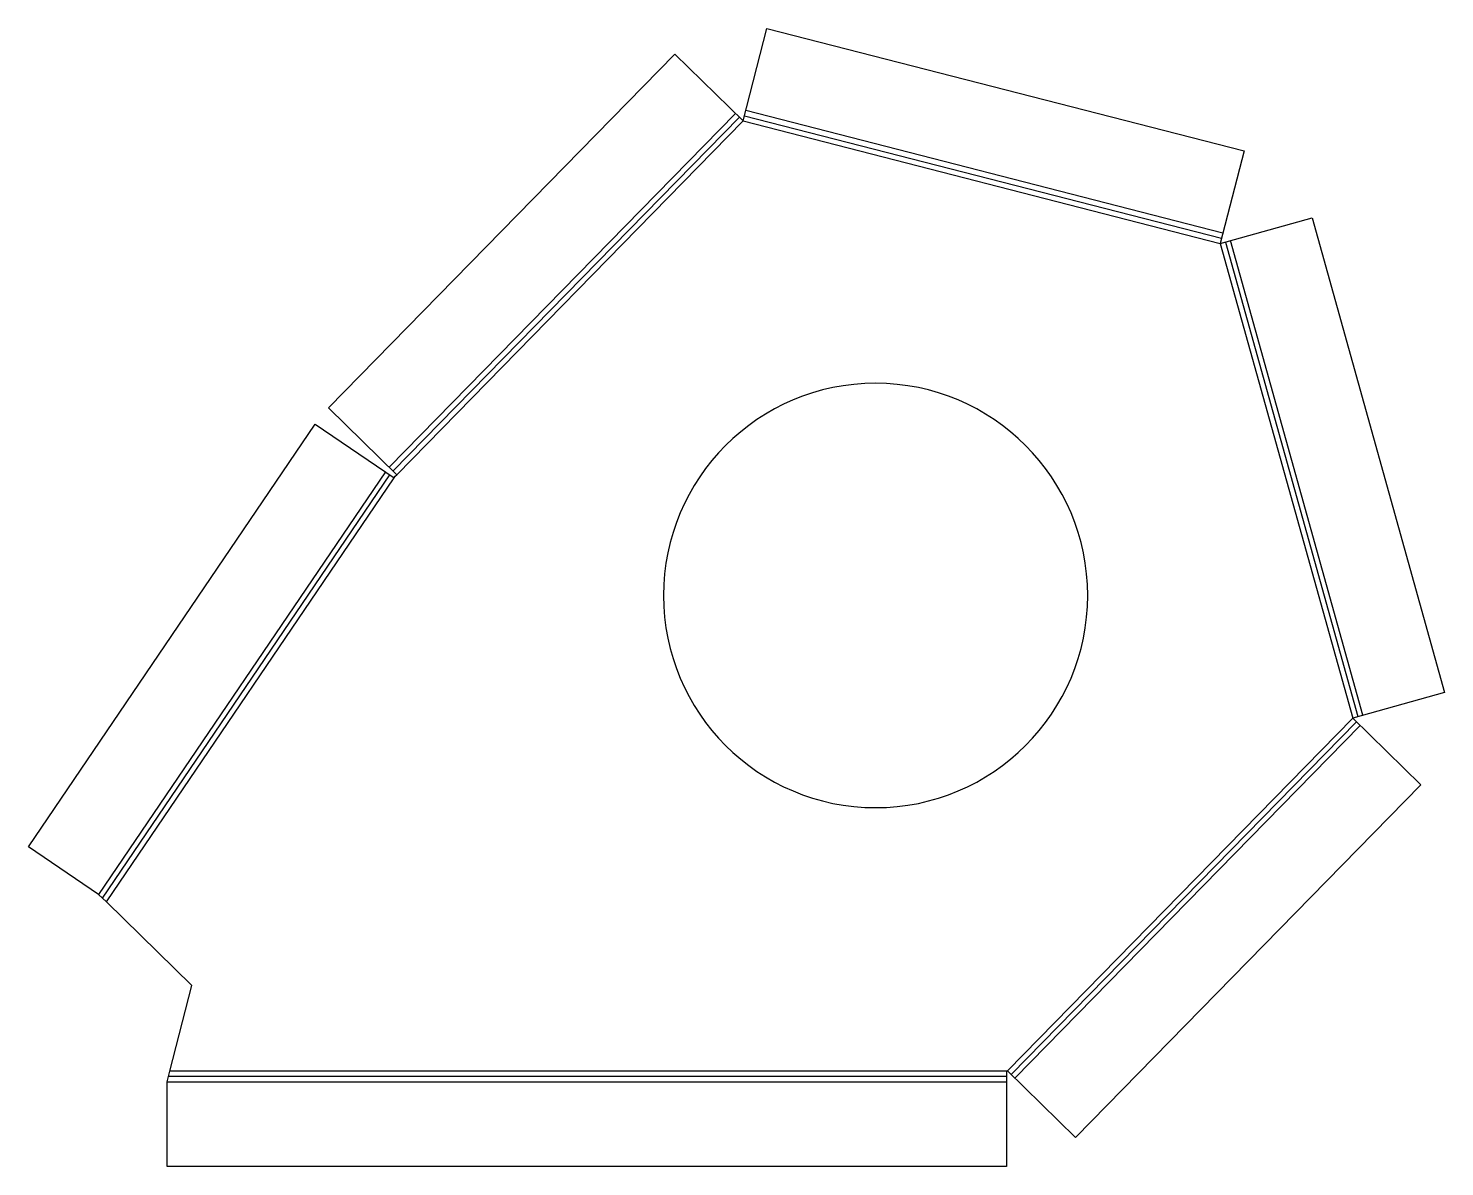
# Model space of a CAD drawing. Header units: millimetres. Extents: x -29 to 271, y 0 to 241.
import ezdxf

# ---------------------------------------------------------------- set-up
doc = ezdxf.new("R2010")
doc.units = ezdxf.units.MM

msp = doc.modelspace()

# ---------------------------------------------------------------- linework, layer by layer
at = {"layer": 'BEND'}
for p, q in [((47.86, 147.53), (121.38, 222.59)), ((122.47, 222.89), (223.68, 196.89)), ((224.49, 196.1), (252.58, 95.44)), ((-13.75, 56.92), (47.21, 146.74)), ((252.3, 94.35), (179.04, 19.56)), ((178.02, 19.13), (0.26, 19.13))]:
    msp.add_line(p, q, dxfattribs=at)
at = {"layer": 'BEND_EXTENT'}
for p, q in [((120.57, 223.38), (47.05, 148.32)), ((223.96, 197.98), (122.75, 223.99)), ((48.67, 146.74), (122.19, 221.8)), ((122.19, 221.8), (223.4, 195.79)), ((223.4, 195.79), (251.49, 95.14)), ((253.67, 95.75), (225.58, 196.4)), ((46.28, 147.38), (-14.59, 57.71)), ((-12.92, 56.14), (48.15, 146.11)), ((251.49, 95.14), (178.23, 20.35)), ((179.84, 18.77), (253.1, 93.56)), ((178.02, 20.26), (0.51, 20.26)), ((0, 18), (178.02, 18))]:
    msp.add_line(p, q, dxfattribs=at)
at = {"layer": 'INTERIOR_PROFILES', "extrusion": (0, 0, -1)}
msp.add_circle((-150.27, 121.14), 45, dxfattribs=at)
at = {"layer": 'OUTER_PROFILES'}
msp.add_lwpolyline([(265.96, 80.96), (192.7, 6.17), (178.23, 20.35), (178.14, 20.26), (178.02, 20.26), (178.02, 0), (0, 0), (0, 18), (0.51, 20.26), (5.18, 38.41), (-12.92, 56.14), (-14.59, 57.71), (-29.48, 67.81), (31.38, 157.48), (48.15, 146.11), (48.38, 146.45), (48.67, 146.74), (34.19, 160.92), (107.71, 235.97), (122.19, 221.8), (127.23, 241.42), (228.44, 215.42), (223.4, 195.79), (242.92, 201.24), (271, 100.58), (251.49, 95.14)], close=True, dxfattribs=at)

doc.saveas('drawing.dxf')
